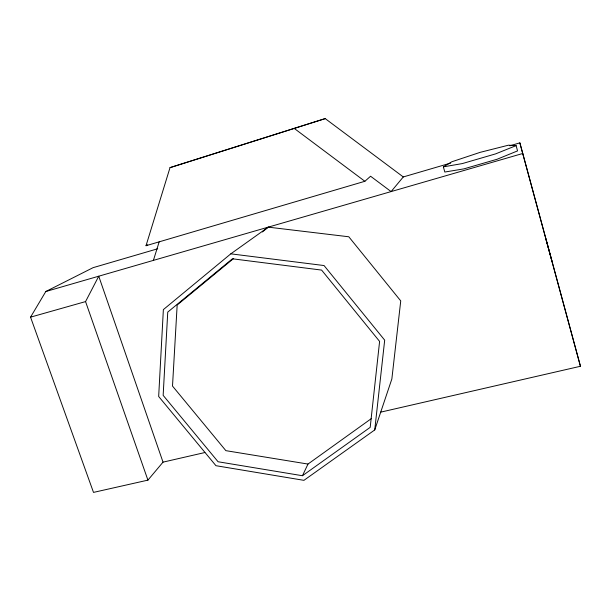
<?xml version="1.0" encoding="UTF-8"?>
<svg xmlns="http://www.w3.org/2000/svg" width="611" height="611" viewBox="0 0 611 611"><rect width="100%" height="100%" fill="white"/><g stroke="black" fill="none" stroke-linecap="round" stroke-linejoin="round"><path stroke-width="0.92" d="M374.734 429.938L384.686 340.151L324.051 265.548L230.805 253.84L163.366 309.609L158.669 396.478L215.95 465.697L303.942 480.338L374.734 429.938L391.857 378.965L400.74 300.895L348.797 236.778L268.26 227.139L230.805 253.84M403.291 176.946L391.101 191.587L370.579 176.235L364.874 181.291L146.021 245.714L170.018 167.635L325.212 118.603L403.291 176.946L450.643 163.099M153.407 260.378L159.166 241.864M302.453 475.725L370.19 427.356L379.607 341.419L321.607 270.085L232.409 258.797L167.75 312.106L163.152 395.355L218.081 461.756L302.453 475.725L307.982 464.062L371.564 418.451M147.923 480.131L85.563 301.59L98.745 276.203L163.022 462.145L147.923 480.131L93.498 492.397L30.55 317.155L45.802 291.523L93.078 267.671L157.707 248.769M262.417 231.959L268.26 227.139M233.593 258.514L177.167 305.011L172.508 386.076L225.871 450.658L307.982 464.062M443.357 166.872L451.857 161.755L480.177 152.338L508.444 145.197L516.119 145.624L517.548 150.902L497.064 159.265L463.871 168.88L444.823 172.035L443.357 166.872L462.374 163.565L495.582 153.888L516.119 145.624M146.021 245.714L147.702 244.851M170.018 167.635L325.212 118.603M509.834 145.785L519.854 142.859L580.45 366.272L380.485 412.196M45.802 291.523L522.802 153.468M30.55 317.155L85.563 301.59M163.022 462.145L204.83 452.545M294.319 128.47L364.874 181.291M545.814 238.702L552.123 261.714M580.45 366.272L519.854 142.859"/></g></svg>
